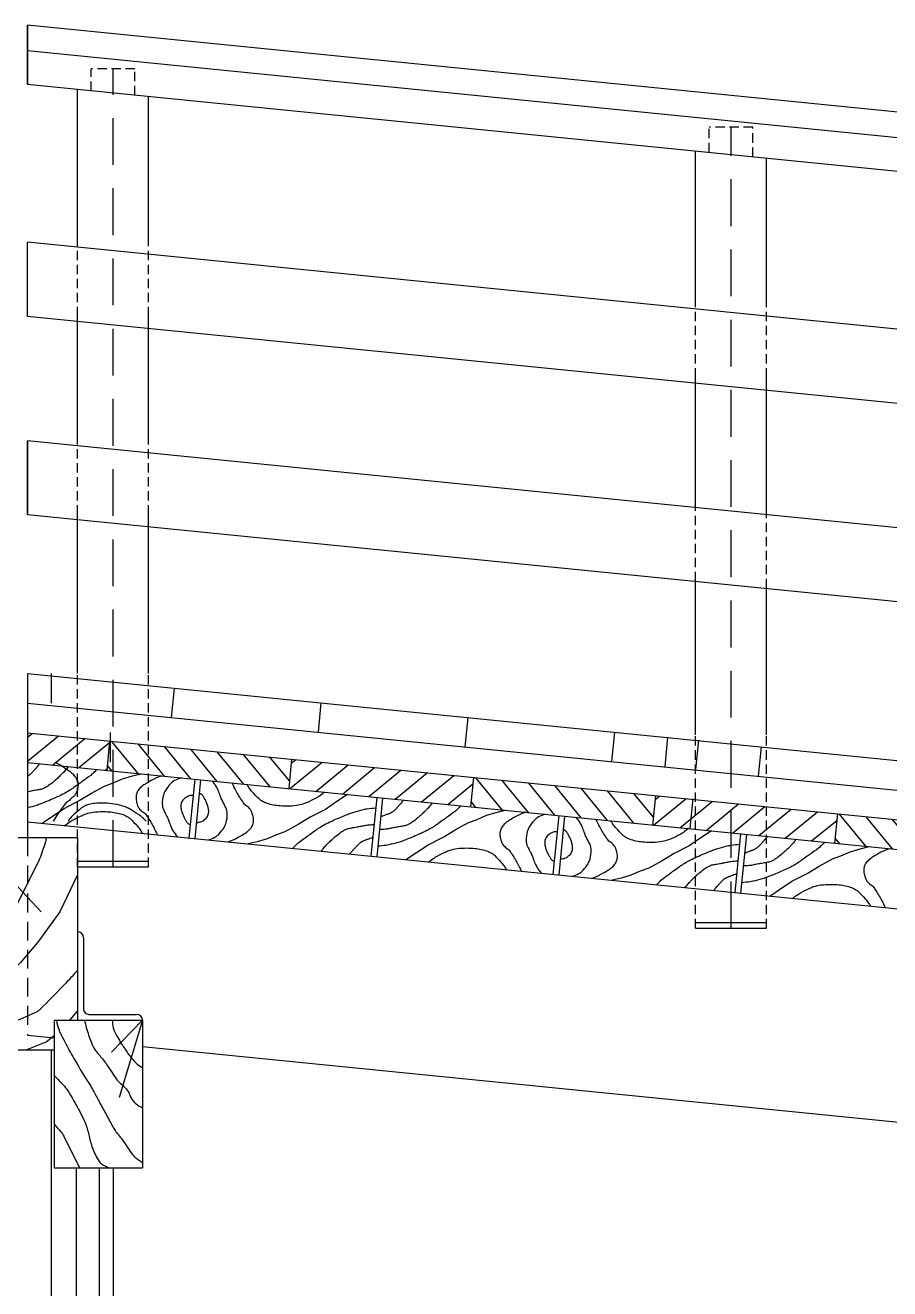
# Model space of a CAD drawing. Header units: metres. Extents: x -50 to 791, y -10 to 584.
# Drawn here: x 232.51 to 261.82, y 386.39 to 429.25 of the extents above; entities that cross this region are included whole.
import ezdxf

# ---------------------------------------------------------------- set-up
doc = ezdxf.new("R2010")
doc.units = ezdxf.units.M
doc.linetypes.add('DASHED2', pattern=[9.525, 6.35, -3.175])
for name, color, linetype in [('ARSIRDOLKEN', 2, 'CONTINUOUS'), ('ARSIRKAYU', 2, 'CONTINUOUS'), ('KAYU', 3, 'CONTINUOUS'), ('PASANGAN', 4, 'CONTINUOUS')]:
    doc.layers.add(name, color=color, linetype=linetype)

msp = doc.modelspace()

# ---------------------------------------------------------------- hatches: boundary and pattern name
at = {"layer": 'ARSIRKAYU'}
h = msp.add_hatch(dxfattribs=at)
h.set_pattern_fill('LINE', color=256, scale=0.2, angle=309.289407, style=0)
h.set_pattern_definition([(309.2894, (206.7493, 316.68906), (0.491463, 0.402106), [])])
h.paths.add_polyline_path([(241.44069, 403.3551), (241.54019, 404.35014), (235.37096, 404.96706), (235.27146, 403.97202)])
h = msp.add_hatch(dxfattribs=at)
h.set_pattern_fill('ANSI31', color=256, scale=0.2, angle=-5.710593, style=0)
h.set_pattern_definition([(39.2894, (206.7493, 316.68906), (-0.402106, 0.491463), [])])
h.paths.add_polyline_path([(241.54019, 404.35014), (241.44069, 403.3551), (247.60992, 402.73818), (247.70942, 403.73322)])
h = msp.add_hatch(dxfattribs=at)
h.set_pattern_fill('LINE', color=256, scale=0.2, angle=309.289407, style=0)
h.set_pattern_definition([(309.2894, (219.08777, 315.4552), (0.491463, 0.402106), [])])
h.paths.add_polyline_path([(253.77915, 402.12126), (253.87865, 403.11629), (247.70942, 403.73322), (247.60992, 402.73818)])
h = msp.add_hatch(dxfattribs=at)
h.set_pattern_fill('ANSI31', color=256, scale=0.2, angle=-5.710593, style=0)
h.set_pattern_definition([(39.2894, (219.08777, 315.4552), (-0.402106, 0.491463), [])])
h.paths.add_polyline_path([(260.04788, 402.49937), (253.87865, 403.11629), (253.77915, 402.12126), (259.94838, 401.50433)])
h = msp.add_hatch(dxfattribs=at)
h.set_pattern_fill('LINE', color=256, scale=0.2, angle=309.289407, style=0)
h.set_pattern_definition([(309.2894, (231.4262, 314.2214), (0.491463, 0.402106), [])])
h.paths.add_polyline_path([(266.11761, 400.88741), (266.21712, 401.88245), (260.04788, 402.49937), (259.94838, 401.50433)])

# ---------------------------------------------------------------- linework, layer by layer
at = {"layer": 'ARSIRDOLKEN'}
for points in [[(233.38338, 394.49866), (233.38338, 330.1926)], [(234.23954, 390.49866), (234.23954, 330.79658)], [(235.01786, 390.49866), (235.01786, 330.66098)]]:
    msp.add_lwpolyline(points, dxfattribs=at)
at = {"layer": 'ARSIRKAYU'}
for p, q in [((232.58486, 405.10485), (232.73822, 405.23034)), ((232.58486, 404.2844), (233.63179, 405.14098)), ((233.43082, 404.15609), (234.52536, 405.05162)), ((234.32439, 404.06673), (235.36617, 404.91909)), ((235.21796, 403.97737), (235.27681, 404.02552))]:
    msp.add_line(p, q, dxfattribs=at)
for points in [[(232.99379, 404.19979, -0.01161999), (232.96057, 404.15181, -0.02259724), (232.94184, 404.12835, -0.0001167), (232.89082, 404.0701, -0.00131603), (232.88628, 404.06494, -0.00003865), (232.87663, 404.05405, -0.00011803), (232.87347, 404.05049, -0.00278947), (232.85188, 404.02642, -0.00082664), (232.77845, 403.94572, -0.00354516), (232.75064, 403.91568, -0.00247807), (232.71034, 403.8732, -0.01526366), (232.68311, 403.84646, -0.01494628), (232.6537, 403.82088, -0.01989144), (232.62965, 403.80275, -0.02032737), (232.60478, 403.78695, -0.00748875), (232.58486, 403.7758, -0.01259555)], [(233.51641, 404.25565, 0.01529104), (233.68645, 404.1693, 0.02451291), (233.78795, 404.10715, 0.01246752), (234.02676, 403.93543, 0.02534201), (234.13759, 403.84227, 0.06664688), (234.23848, 403.71954, 0.07485968), (234.29433, 403.58942, 0.07552434), (234.30663, 403.47307, 0.05857308), (234.28228, 403.32453, 0.04620441), (234.22426, 403.17577, 0.06645098), (234.16171, 403.08373, 0.09848728), (234.03102, 402.98544, -0.10427741), (233.90851, 402.89108, -0.00943251), (233.86647, 402.83992, -0.00277078), (233.72766, 402.66232, -0.01862797), (233.6091, 402.49646, -0.01338785), (233.45926, 402.25565)], [(233.96294, 404.10288, -0.0084359), (233.92108, 404.04257, -0.02050494), (233.90244, 404.01879, -0.00345955), (233.80293, 403.90361, -0.01372292), (233.77685, 403.87545, -0.00926647), (233.6868, 403.78673, -0.00719344), (233.56709, 403.67634, -0.00345858), (233.53839, 403.65098, -0.0014592), (233.46977, 403.59155, -0.02331922), (233.29953, 403.45825, -0.03502911), (233.17656, 403.38326, -0.02658501), (233.09344, 403.3457, -0.04716751), (233.04392, 403.33162, -0.00066527), (232.96469, 403.31709, -0.00073343), (232.89279, 403.30411, -0.00052182), (232.724, 403.27408, 0.00344003), (232.69842, 403.26937, 0.00047676), (232.69416, 403.26855, 0.00002344), (232.60756, 403.25183, 0.0001458), (232.58486, 403.24744, -0.00040552)], [(234.93559, 404.00561, -0.01299745), (234.78955, 403.85738, -0.03309118), (234.72701, 403.80463, -0.00099107), (234.44302, 403.59646, -0.0029776), (234.34795, 403.52793, -0.00165901), (234.15743, 403.39325, -0.00330958), (234.06125, 403.32669, -0.02209331), (233.89066, 403.22102, -0.01839339), (233.67618, 403.11109, -0.00617824), (233.50552, 403.03396, -0.00453293), (233.27072, 402.93383, -0.00397006), (233.07397, 402.85386, -0.00546714), (232.93002, 402.7985, -0.02051703), (232.89361, 402.78662, -0.00239099), (232.58486, 402.70137, -0.02989027)], [(237.13063, 403.78611, 0.01529104), (236.95284, 403.71711, 0.02451291), (236.84567, 403.66537, 0.01246752), (236.59095, 403.51826, 0.02534201), (236.4714, 403.43659, 0.06664688), (236.35881, 403.32451, 0.07485968), (236.29028, 403.20059, 0.07552434), (236.26647, 403.08604, 0.05857308), (236.27592, 402.93582, 0.04620441), (236.31885, 402.78202, 0.06645098), (236.37193, 402.68421, 0.09848728), (236.49219, 402.5734, -0.10427741), (236.6047, 402.46733, -0.00943251), (236.64144, 402.41224, -0.00277078), (236.76189, 402.22171, -0.01862797), (236.86336, 402.04488, -0.01338785), (236.98849, 401.79035)], [(237.80201, 403.71897, 0.06378848), (237.57213, 403.62821, 0.08360884), (237.42394, 403.51074, 0.04554081), (237.26187, 403.29428, 0.07092953), (237.19245, 403.13458, 0.0719735), (237.155, 402.83582, 0.10099542), (237.20212, 402.6254, 0.02574805), (237.28117, 402.47094, -0.03178691), (237.34372, 402.34503, -0.01397566), (237.39167, 402.22122, 0.00974414), (237.45893, 402.0431, 0.04582871), (237.5228, 401.91803, 0.02687995), (237.66123, 401.72307)], [(238.71114, 401.61808, 0.06378848), (238.94101, 401.70884, 0.08360884), (239.0892, 401.82631, 0.04554081), (239.25127, 402.04278, 0.07092953), (239.32069, 402.20247, 0.0719735), (239.35814, 402.50123, 0.10099542), (239.31102, 402.71166, 0.02574805), (239.23197, 402.86611, -0.03178691), (239.16942, 402.99202, -0.01397566), (239.12147, 403.11583, 0.00974414), (239.05421, 403.29395, 0.04582871), (238.99034, 403.41903, 0.02687995), (238.85191, 403.61398)], [(239.38251, 401.55094, 0.01529104), (239.5603, 401.61994, 0.02451291), (239.66747, 401.67168, 0.01246752), (239.92219, 401.81879, 0.02534201), (240.04174, 401.90046, 0.06664688), (240.15433, 402.01254, 0.07485968), (240.22286, 402.13646, 0.07552434), (240.24667, 402.25101, 0.05857308), (240.23722, 402.40123, 0.04620441), (240.19429, 402.55503, 0.06645098), (240.14121, 402.65284, 0.09848728), (240.02095, 402.76365, -0.10427741), (239.90844, 402.86972, -0.00943251), (239.8717, 402.92481, -0.00277078), (239.75125, 403.11535, -0.01862797), (239.64978, 403.29218, -0.01338785), (239.52465, 403.54671)], [(242.65786, 403.23338, -0.01866489), (242.4834, 403.10197, -0.03146831), (242.37257, 403.03472, -0.01274865), (242.07566, 402.88874, -0.02912225), (241.94071, 402.8359, -0.04630017), (241.70324, 402.78218, -0.03309441), (241.36367, 402.7605, -0.02432253), (241.09929, 402.774, -0.0279674), (240.8718, 402.80969, -0.03712219), (240.66262, 402.87113, -0.05137466), (240.52147, 402.94152, -0.05111308), (240.43739, 403.00778, -0.0160685), (240.20111, 403.25187, -0.03809171), (240.0958, 403.38732, -0.01355128), (240.02778, 403.49639)], [(238.20198, 403.12763, 0.07112432), (238.07107, 403.11306, 0.08755616), (237.97345, 403.06858, 0.05624835), (237.85597, 402.96665, 0.0999648), (237.81032, 402.89128, 0.07345015), (237.78454, 402.76321, 0.07659052), (237.79716, 402.63849, 0.02237632), (237.83597, 402.51236, 0.02430531), (237.88237, 402.40007, 0.0233285), (237.93802, 402.29499, 0.02631247), (237.99636, 402.20716, 0.08159293), (238.02681, 402.1777, 0.03921115), (238.10257, 402.13353)], [(238.31116, 402.20942, 0.07112432), (238.44207, 402.22399, 0.08755616), (238.53969, 402.26847, 0.05624835), (238.65717, 402.3704, 0.0999648), (238.70282, 402.44577, 0.07345015), (238.7286, 402.57385, 0.07659052), (238.71598, 402.69856, 0.02237632), (238.67717, 402.82469, 0.02430531), (238.63077, 402.93699, 0.0233285), (238.57512, 403.04206, 0.02631247), (238.51678, 403.12989, 0.08159293), (238.48633, 403.15935, 0.03921115), (238.41057, 403.20352)], [(246.3014, 402.86903, -0.0084359), (246.25954, 402.80872, -0.02050494), (246.24091, 402.78494, -0.00345955), (246.14139, 402.66976, -0.01372292), (246.11532, 402.6416, -0.00926647), (246.02526, 402.55289, -0.00719344), (245.90555, 402.44249, -0.00345858), (245.87685, 402.41713, -0.0014592), (245.80824, 402.3577, -0.02331922), (245.63799, 402.22441, -0.03502911), (245.51502, 402.14942, -0.02658501), (245.43191, 402.11186, -0.04716751), (245.38238, 402.09778, -0.00066527), (245.30315, 402.08324, -0.00073343), (245.23125, 402.07026, -0.00052182), (245.06246, 402.04023, 0.00344003), (245.03688, 402.03552, 0.00047676), (245.03262, 402.03471, 0.00002344), (244.94602, 402.01798, 0.00046672), (244.87337, 402.00388, -0.00040552), (244.78976, 401.98764, -0.02129109), (244.75412, 401.9823, -0.00467079), (244.59071, 401.96648, -0.01987218), (244.57262, 401.96562, -0.00655374), (244.51773, 401.96591)], [(245.33225, 402.96595, -0.01161999), (245.29904, 402.91796, -0.02259724), (245.2803, 402.89451, -0.0001167), (245.22928, 402.83625, -0.00131603), (245.22474, 402.8311, -0.00003865), (245.21509, 402.82021, -0.00011803), (245.21193, 402.81664, -0.00278947), (245.19034, 402.79257, -0.00082664), (245.11691, 402.71187, -0.00354516), (245.0891, 402.68183, -0.00247807), (245.0488, 402.63935, -0.01526366), (245.02157, 402.61261, -0.01494628), (244.99216, 402.58703, -0.01989144), (244.96812, 402.5689, -0.02032737), (244.94324, 402.5531, -0.01028811), (244.91579, 402.53795, -0.01259555), (244.89283, 402.5266, -0.00580916), (244.84618, 402.50567, -0.00911832), (244.81608, 402.49322, -0.00047135), (244.79798, 402.48614, -0.00074451), (244.78651, 402.48168, -0.00176233), (244.77534, 402.47741, -0.0001226), (244.61454, 402.41657, -0.00379495), (244.60403, 402.41268, -0.0009279), (244.56086, 402.3972)], [(233.85528, 402.10367, -0.01866489), (234.02974, 402.23509, -0.03146831), (234.14057, 402.30233, -0.01274865), (234.43748, 402.44831, -0.02912225), (234.57243, 402.50115, -0.04630017), (234.8099, 402.55487, -0.03309441), (235.14947, 402.57655, -0.02432253), (235.41385, 402.56305, -0.0279674), (235.64134, 402.52737, -0.03712219), (235.85052, 402.46592, -0.05137466), (235.99167, 402.39553, -0.05111308), (236.07575, 402.32927, -0.0160685), (236.31203, 402.08519, -0.03809171), (236.41734, 401.94973, -0.01355128), (236.48536, 401.84066)], [(241.57755, 401.33144, -0.01299745), (241.72359, 401.47967, -0.03309118), (241.78613, 401.53242, -0.00099107), (242.07012, 401.74059, -0.0029776), (242.16519, 401.80912, -0.00165901), (242.35571, 401.9438, -0.00330958), (242.45189, 402.01036, -0.02209331), (242.62248, 402.11603, -0.01839339), (242.83696, 402.22596, -0.00617824), (243.00762, 402.30309, -0.00453293), (243.24242, 402.40322, -0.00397006), (243.43917, 402.48319, -0.00546714), (243.58312, 402.53855, -0.02051703), (243.61953, 402.55043, -0.00242136), (243.93221, 402.63675, -0.02989027), (244.10362, 402.67234, -0.018122), (244.39051, 402.70367)], [(247.27405, 402.77176, -0.01299745), (247.12801, 402.62353, -0.03309118), (247.06547, 402.57079, -0.00099107), (246.78148, 402.36262, -0.0029776), (246.68641, 402.29408, -0.00165901), (246.49589, 402.15941, -0.00330958), (246.39971, 402.09285, -0.02209331), (246.22912, 401.98717, -0.01839339), (246.01465, 401.87725, -0.00617824), (245.84398, 401.80011, -0.00453293), (245.60918, 401.69999, -0.00397006), (245.41243, 401.62002, -0.00546714), (245.26849, 401.56465, -0.02051703), (245.23207, 401.55278, -0.00242136), (244.91939, 401.46646, -0.02989027), (244.74798, 401.43086, -0.018122), (244.46109, 401.39954)], [(249.46909, 402.55226, 0.01529104), (249.2913, 402.48326, 0.02451291), (249.18413, 402.43152, 0.01246752), (248.92941, 402.28441, 0.02534201), (248.80986, 402.20274, 0.06664688), (248.69727, 402.09066, 0.07485968), (248.62874, 401.96675, 0.07552434), (248.60493, 401.8522, 0.05857308), (248.61438, 401.70198, 0.04620441), (248.65731, 401.54817, 0.06645098), (248.71039, 401.45037, 0.09848728), (248.83065, 401.33956, -0.10427741), (248.94316, 401.23348, -0.00943251), (248.9799, 401.17839, -0.00277078), (249.10035, 400.98786, -0.01862797), (249.20182, 400.81103, -0.01338785), (249.32695, 400.5565)], [(250.14047, 402.48512, 0.06378848), (249.91059, 402.39436, 0.08360884), (249.7624, 402.27689, 0.04554081), (249.60033, 402.06043, 0.07092953), (249.53091, 401.90073, 0.0719735), (249.49346, 401.60198, 0.10099542), (249.54058, 401.39155, 0.02574805), (249.61963, 401.2371, -0.03178691), (249.68218, 401.11118, -0.01397566), (249.73013, 400.98738, 0.00974414), (249.79739, 400.80925, 0.04582871), (249.86126, 400.68418, 0.02687995), (249.9997, 400.48923)], [(242.5502, 401.23418, -0.0084359), (242.59206, 401.29448, -0.02050494), (242.6107, 401.31827, -0.00345955), (242.71021, 401.43344, -0.01372292), (242.73629, 401.4616, -0.00926647), (242.82634, 401.55032, -0.00719344), (242.94605, 401.66071, -0.00345858), (242.97475, 401.68607, -0.0014592), (243.04337, 401.7455, -0.02331922), (243.21361, 401.8788, -0.03502911), (243.33658, 401.95379, -0.02658501), (243.4197, 401.99135, -0.04716751), (243.46922, 402.00543, -0.00066527), (243.54845, 402.01996, -0.00073343), (243.62035, 402.03294, -0.00052182), (243.78914, 402.06298, 0.00344003), (243.81472, 402.06768, 0.00047676), (243.81898, 402.0685, 0.00002344), (243.90558, 402.08522, 0.00046672), (243.97823, 402.09933, -0.00040552), (244.06185, 402.11557, -0.02129109), (244.09748, 402.1209, -0.00467079), (244.26089, 402.13673, -0.01987218), (244.27898, 402.13759, -0.00655374), (244.33387, 402.13729)], [(251.0496, 400.38424, 0.06378848), (251.27947, 400.475, 0.08360884), (251.42766, 400.59247, 0.04554081), (251.58973, 400.80893, 0.07092953), (251.65915, 400.96863, 0.0719735), (251.6966, 401.26738, 0.10099542), (251.64948, 401.47781, 0.02574805), (251.57043, 401.63226, -0.03178691), (251.50788, 401.75818, -0.01397566), (251.45993, 401.88198, 0.00974414), (251.39267, 402.06011, 0.04582871), (251.3288, 402.18518, 0.02687995), (251.19037, 402.38013)], [(251.72097, 400.3171, 0.01529104), (251.89876, 400.3861, 0.02451291), (252.00593, 400.43784, 0.01246752), (252.26065, 400.58495, 0.02534201), (252.3802, 400.66662, 0.06664688), (252.49279, 400.7787, 0.07485968), (252.56132, 400.90261, 0.07552434), (252.58513, 401.01716, 0.05857308), (252.57568, 401.16738, 0.04620441), (252.53275, 401.32119, 0.06645098), (252.47967, 401.41899, 0.09848728), (252.35941, 401.5298, -0.10427741), (252.2469, 401.63587, -0.00943251), (252.21016, 401.69097, -0.00277078), (252.08971, 401.8815, -0.01862797), (251.98824, 402.05833, -0.01338785), (251.86311, 402.31286)], [(254.99632, 401.99954, -0.01866489), (254.82186, 401.86812, -0.03146831), (254.71103, 401.80087, -0.01274865), (254.41413, 401.6549, -0.02912225), (254.27917, 401.60205, -0.04630017), (254.0417, 401.54833, -0.03309441), (253.70213, 401.52665, -0.02432253), (253.43775, 401.54016, -0.0279674), (253.21026, 401.57584, -0.03712219), (253.00108, 401.63729, -0.05137466), (252.85993, 401.70768, -0.05111308), (252.77585, 401.77393, -0.0160685), (252.53958, 402.01802, -0.03809171), (252.43426, 402.15347, -0.01355128), (252.36624, 402.26255)], [(233.2337, 401.69866, -0.01492144), (233.04683, 401.10974, -0.03178415), (232.93361, 400.84244), (232.47487, 399.92621), (232.01613, 399.00999, -0.06868298), (231.9391, 398.89772, -0.01298023), (231.4427, 398.38009, -0.05120249), (231.16559, 398.15689, -0.03303008), (230.68486, 397.88816)], [(243.51935, 401.13726, -0.01161999), (243.55257, 401.18524, -0.02259724), (243.5713, 401.2087, -0.0001167), (243.62232, 401.26695, -0.00131603), (243.62686, 401.27211, -0.00003865), (243.63651, 401.283, -0.00011803), (243.63967, 401.28656, -0.00278947), (243.66126, 401.31063, -0.00082664), (243.73469, 401.39134, -0.00354516), (243.7625, 401.42137, -0.00247807), (243.8028, 401.46386, -0.01526366), (243.83004, 401.49059, -0.01494628), (243.85944, 401.51617, -0.01989144), (243.88349, 401.5343, -0.02032737), (243.90836, 401.5501, -0.01028811), (243.93581, 401.56526, -0.01259555), (243.95878, 401.5766, -0.00580916), (244.00542, 401.59754, -0.00911832), (244.03552, 401.60999, -0.00047135), (244.05362, 401.61707, -0.00074451), (244.06509, 401.62152, -0.00176233), (244.07626, 401.6258, -0.0001226), (244.23706, 401.68664, -0.00379495), (244.24758, 401.69052, -0.0009279), (244.29074, 401.70601)], [(250.54044, 401.89378, 0.07112432), (250.40953, 401.87921, 0.08755616), (250.31191, 401.83473, 0.05624835), (250.19443, 401.73281, 0.0999648), (250.14878, 401.65744, 0.07345015), (250.123, 401.52936, 0.07659052), (250.13562, 401.40465, 0.02237632), (250.17443, 401.27852, 0.02430531), (250.22083, 401.16622, 0.0233285), (250.27648, 401.06114, 0.02631247), (250.33483, 400.97331, 0.08159293), (250.36527, 400.94386, 0.03921115), (250.44103, 400.89969)], [(250.64962, 400.97557, 0.07112432), (250.78053, 400.99015, 0.08755616), (250.87815, 401.03463, 0.05624835), (250.99563, 401.13655, 0.0999648), (251.04128, 401.21192, 0.07345015), (251.06707, 401.34, 0.07659052), (251.05444, 401.46471, 0.02237632), (251.01563, 401.59084, 0.02430531), (250.96923, 401.70314, 0.0233285), (250.91358, 401.80822, 0.02631247), (250.85524, 401.89604, 0.08159293), (250.8248, 401.9255, 0.03921115), (250.74903, 401.96967)], [(258.63986, 401.63518, -0.0084359), (258.598, 401.57488, -0.02050494), (258.57937, 401.55109, -0.00345955), (258.47985, 401.43592, -0.01372292), (258.45378, 401.40776, -0.00926647), (258.36372, 401.31904, -0.00719344), (258.24401, 401.20865, -0.00345858), (258.21531, 401.18329, -0.0014592), (258.1467, 401.12385, -0.02331922), (257.97646, 400.99056, -0.03502911), (257.85348, 400.91557, -0.02658501), (257.77037, 400.87801, -0.04716751), (257.72084, 400.86393, -0.00066527), (257.64162, 400.8494, -0.00073343), (257.56971, 400.83642, -0.00052182), (257.40092, 400.80638, 0.00344003), (257.37534, 400.80168, 0.00047676), (257.37108, 400.80086, 0.00002344), (257.28448, 400.78413, 0.00046672), (257.21183, 400.77003, -0.00040552), (257.12822, 400.75379, -0.02129109), (257.09258, 400.74846, -0.00467079), (256.92918, 400.73263, -0.01987218), (256.91109, 400.73177, -0.00655374), (256.85619, 400.73206)], [(257.67071, 401.7321, -0.01161999), (257.6375, 401.68412, -0.02259724), (257.61876, 401.66066, -0.0001167), (257.56774, 401.60241, -0.00131603), (257.5632, 401.59725, -0.00003865), (257.55355, 401.58636, -0.00011803), (257.55039, 401.5828, -0.00278947), (257.5288, 401.55872, -0.00082664), (257.45537, 401.47802, -0.00354516), (257.42756, 401.44799, -0.00247807), (257.38726, 401.4055, -0.01526366), (257.36003, 401.37877, -0.01494628), (257.33062, 401.35319, -0.01989144), (257.30658, 401.33505, -0.02032737), (257.2817, 401.31926, -0.01028811), (257.25425, 401.3041, -0.01259555), (257.23129, 401.29276, -0.00580916), (257.18464, 401.27182, -0.00911832), (257.15454, 401.25937, -0.00047135), (257.13644, 401.25229, -0.00074451), (257.12497, 401.24783, -0.00176233), (257.1138, 401.24356, -0.0001226), (256.953, 401.18272, -0.00379495), (256.94249, 401.17884, -0.0009279), (256.89932, 401.16335)], [(246.19374, 400.86982, -0.01866489), (246.3682, 401.00124, -0.03146831), (246.47903, 401.06849, -0.01274865), (246.77594, 401.21446, -0.02912225), (246.91089, 401.26731, -0.04630017), (247.14836, 401.32102, -0.03309441), (247.48793, 401.34271, -0.02432253), (247.75231, 401.3292, -0.0279674), (247.97981, 401.29352, -0.03712219), (248.18898, 401.23207, -0.05137466), (248.33013, 401.16168, -0.05111308), (248.41421, 401.09543, -0.0160685), (248.65049, 400.85134, -0.03809171), (248.7558, 400.71589, -0.01355128), (248.82382, 400.60681)], [(253.91601, 400.09759, -0.01299745), (254.06205, 400.24583, -0.03309118), (254.12459, 400.29857, -0.00099107), (254.40858, 400.50674, -0.0029776), (254.50365, 400.57528, -0.00165901), (254.69418, 400.70995, -0.00330958), (254.79035, 400.77651, -0.02209331), (254.96094, 400.88219, -0.01839339), (255.17542, 400.99211, -0.00617824), (255.34608, 401.06925, -0.00453293), (255.58089, 401.16937, -0.00397006), (255.77763, 401.24934, -0.00546714), (255.92158, 401.30471, -0.02051703), (255.95799, 401.31658, -0.00242136), (256.27067, 401.4029, -0.02989027), (256.44208, 401.4385, -0.018122), (256.72897, 401.46982)], [(259.61252, 401.53792, -0.01299745), (259.46647, 401.38969, -0.03309118), (259.40393, 401.33694, -0.00099107), (259.11994, 401.12877, -0.0029776), (259.02487, 401.06024, -0.00165901), (258.83435, 400.92556, -0.00330958), (258.73818, 400.859, -0.02209331), (258.56758, 400.75333, -0.01839339), (258.35311, 400.6434, -0.00617824), (258.18244, 400.56627, -0.00453293), (257.94764, 400.46614, -0.00397006), (257.75089, 400.38617, -0.00546714), (257.60695, 400.33081, -0.02051703), (257.57054, 400.31893, -0.00242136), (257.25785, 400.23261, -0.02989027), (257.08644, 400.19702, -0.018122), (256.79955, 400.16569)], [(261.80756, 401.31841, 0.01529104), (261.62976, 401.24942, 0.02451291), (261.52259, 401.19768, 0.01246752), (261.26787, 401.05057, 0.02534201), (261.14832, 400.9689, 0.06664688), (261.03573, 400.85682, 0.07485968), (260.9672, 400.7329, 0.07552434), (260.94339, 400.61835, 0.05857308), (260.95284, 400.46813, 0.04620441), (260.99577, 400.31433, 0.06645098), (261.04885, 400.21652, 0.09848728), (261.16911, 400.10571, -0.10427741), (261.28162, 399.99964, -0.00943251), (261.31836, 399.94455, -0.00277078), (261.43881, 399.75401, -0.01862797), (261.54028, 399.57718, -0.01338785), (261.66541, 399.32265)], [(254.88866, 400.00033, -0.0084359), (254.93052, 400.06064, -0.02050494), (254.94916, 400.08442, -0.00345955), (255.04867, 400.1996, -0.01372292), (255.07475, 400.22776, -0.00926647), (255.16481, 400.31647, -0.00719344), (255.28451, 400.42687, -0.00345858), (255.31321, 400.45223, -0.0014592), (255.38183, 400.51166, -0.02331922), (255.55207, 400.64495, -0.03502911), (255.67504, 400.71994, -0.02658501), (255.75816, 400.7575, -0.04716751), (255.80768, 400.77158, -0.00066527), (255.88691, 400.78611, -0.00073343), (255.95881, 400.79909, -0.00052182), (256.1276, 400.82913, 0.00344003), (256.15318, 400.83383, 0.00047676), (256.15744, 400.83465, 0.00002344), (256.24405, 400.85138, 0.00046672), (256.3167, 400.86548, -0.00040552), (256.40031, 400.88172, -0.02129109), (256.43594, 400.88705, -0.00467079), (256.59935, 400.90288, -0.01987218), (256.61744, 400.90374, -0.00655374), (256.67233, 400.90345)], [(255.85781, 399.90341, -0.01161999), (255.89103, 399.95139, -0.02259724), (255.90976, 399.97485, -0.0001167), (255.96079, 400.03311, -0.00131603), (255.96533, 400.03826, -0.00003865), (255.97497, 400.04915, -0.00011803), (255.97813, 400.05272, -0.00278947), (255.99972, 400.07679, -0.00082664), (256.07315, 400.15749, -0.00354516), (256.10096, 400.18752, -0.00247807), (256.14126, 400.23001, -0.01526366), (256.1685, 400.25675, -0.01494628), (256.1979, 400.28233, -0.01989144), (256.22195, 400.30046, -0.02032737), (256.24683, 400.31626, -0.01028811), (256.27427, 400.33141, -0.01259555), (256.29724, 400.34275, -0.00580916), (256.34388, 400.36369, -0.00911832), (256.37398, 400.37614, -0.00047135), (256.39208, 400.38322, -0.00074451), (256.40355, 400.38768, -0.00176233), (256.41472, 400.39195, -0.0001226), (256.57552, 400.45279, -0.00379495), (256.58604, 400.45668, -0.0009279), (256.6292, 400.47216)], [(258.5322, 399.63597, -0.01866489), (258.70666, 399.76739, -0.03146831), (258.81749, 399.83464, -0.01274865), (259.1144, 399.98061, -0.02912225), (259.24935, 400.03346, -0.04630017), (259.48682, 400.08718, -0.03309441), (259.82639, 400.10886, -0.02432253), (260.09078, 400.09536, -0.0279674), (260.31827, 400.05967, -0.03712219), (260.52744, 399.99823, -0.05137466), (260.66859, 399.92784, -0.05111308), (260.75267, 399.86158, -0.0160685), (260.98895, 399.61749, -0.03809171), (261.09426, 399.48204, -0.01355128), (261.16228, 399.37297)], [(234.28486, 397.19931, -0.00425294), (233.9812, 396.86146, -0.00706151), (233.79375, 396.66217, -0.00429533), (233.01783, 395.87389, -0.04329055), (232.93361, 395.80321, -0.0499791), (232.83655, 395.74869, -0.00623267), (232.01613, 395.40236, -0.00966168), (231.81965, 395.32668, -0.00573436), (231.48486, 395.20944)], [(233.56351, 395.49866, 0.01535591), (233.65364, 395.17065, 0.04333526), (233.69904, 395.05878, 0.0046021), (234.00232, 394.47811, 0.00945817), (234.15778, 394.19982, 0.00878955), (234.60152, 393.46941, -0.01560384), (234.84589, 393.05454, -0.00298309), (235.02581, 392.72136, 0.00241825), (235.24729, 392.31011, 0.00220926), (235.4611, 391.92175, 0.00668746), (235.534, 391.79473, 0.03978408), (235.63643, 391.64941, -0.01787202), (235.87806, 391.33662, -0.01348866), (235.96641, 391.20609, 0.00832032), (236.10743, 390.99303, 0.06895933), (236.22811, 390.86061, 0.03915716), (236.48486, 390.67894)], [(234.52073, 395.49866, 0.01322461), (234.57571, 395.2515, 0.02367828), (234.61652, 395.11604, 0.01024592), (234.79367, 394.6461, 0.04474563), (234.84589, 394.5434, 0.04217686), (235.00124, 394.33654, -0.02762138), (235.24729, 394.02803, -0.01705667), (235.44188, 393.73351, 0.02258193), (235.59135, 393.51265, 0.06540024), (235.74086, 393.35868, -0.0515843), (235.9354, 393.16907, -0.07612534), (236.03644, 393.00173, 0.05569723), (236.16477, 392.76822, 0.0786996), (236.27048, 392.6594, 0.0473443), (236.48486, 392.52848)], [(235.45737, 395.49866, 0.03686314), (235.48981, 395.23835, 0.07467363), (235.534, 395.11604, 0.00598408), (235.67984, 394.85395, 0.01108283), (235.76337, 394.71519, 0.00614223), (235.86357, 394.56104, 0.0049254), (235.99274, 394.37161, 0.04446619), (236.26095, 394.05138, 0.07931323), (236.45148, 393.9135, 0.02202567), (236.45774, 393.91067, 0.00519107), (236.48486, 393.90017)], [(233.48486, 393.62621, -0.02236231), (233.83436, 393.26158, -0.04409904), (233.98575, 393.05454, -0.01454675), (234.40805, 392.30684, -0.03357692), (234.55918, 391.96652, -0.0359405), (234.67354, 391.56723, 0.03566703), (234.78855, 391.16483, 0.02863354), (234.88539, 390.94015, 0.02609348), (235.01792, 390.70671, 0.11612666), (235.12151, 390.60606, 0.06239547), (235.36515, 390.49866)], [(233.48486, 391.96988, -0.02758953), (233.71856, 391.71299, -0.05475344), (233.81373, 391.56567), (234.0431, 391.10756, 0.00000097), (234.16473, 390.86462, 0.00000064), (234.34796, 390.49866)]]:
    msp.add_lwpolyline(points, format="xyb", dxfattribs=at)
for points in [[(233.07905, 402.18129), (233.43754, 402.42104), (233.8274, 402.68456), (234.33843, 402.94806), (234.75109, 403.19721), (235.19974, 403.44275), (235.48885, 403.54694), (235.80554, 403.68468), (236.14264, 403.78407), (236.44345, 403.85483)], [(243.43409, 403.15576), (243.0756, 402.91602), (242.68574, 402.65249), (242.17471, 402.38899), (241.76205, 402.13984), (241.3134, 401.8943), (241.02429, 401.79011), (240.7076, 401.65237), (240.3705, 401.55298), (240.06969, 401.48223)], [(245.41752, 400.94744), (245.776, 401.18719), (246.16586, 401.45071), (246.67689, 401.71422), (247.08955, 401.96336), (247.5382, 402.2089), (247.82731, 402.3131), (248.144, 402.45083), (248.4811, 402.55023), (248.78191, 402.62098)], [(230.68486, 401.69866), (233.0483, 399.18178)], [(234.28486, 401.69866), (234.28486, 395.49866)], [(255.77255, 401.92192), (255.41406, 401.68217), (255.0242, 401.41865), (254.51317, 401.15514), (254.10051, 400.906), (253.65187, 400.66045), (253.36276, 400.55626), (253.04606, 400.41853), (252.70896, 400.31913), (252.40815, 400.24838)], [(257.75598, 399.7136), (258.11446, 399.95334), (258.50433, 400.21687), (259.01535, 400.48037), (259.42801, 400.72952), (259.87666, 400.97506), (260.16577, 401.07925), (260.48247, 401.21699), (260.81956, 401.31638), (261.12037, 401.38713)], [(234.28486, 400.4273), (233.67906, 399.18178), (232.93361, 398.15103), (232.36018, 397.46386), (231.72942, 396.83396), (231.09865, 396.31858), (230.68486, 396.12575)], [(234.01778, 395.49866), (234.28486, 395.80748)], [(236.48486, 395.49866), (235.43582, 394.41992)], [(236.48486, 395.49866), (235.69722, 392.87539)], [(232.53489, 394.49866), (233.22032, 394.77246), (233.48486, 394.97792)]]:
    msp.add_lwpolyline(points, dxfattribs=at)
for centre, radius, start, end in [((235.03715, 401.39392), 1.47023, 96.407985, 104.911859), ((235.10297, 400.80782), 2.06001, 90, 96.407985), ((235.10297, 400.14519), 2.72265, 84.426785, 90), ((235.11749, 400.29393), 2.5732, 76.844872, 84.426785), ((234.91721, 401.64447), 1.12772, 132.062102, 140.787861), ((237.70351, 398.55671), 5.28678, 128.379791, 132.062102), ((234.74703, 402.28956), 0.52495, 116.675722, 128.379791), ((234.85685, 402.07098), 0.76957, 104.911859, 116.675722), ((235.40329, 401.51674), 1.31743, 66.241227, 76.844872), ((235.43237, 401.58282), 1.24523, 59.568784, 66.241227), ((232.7764, 397.06147), 6.48897, 56.647168, 59.568784), ((235.77721, 401.6206), 1.03091, 49.437542, 56.647168), ((235.88118, 400.85793), 2.37187, 140.787861, 143.893394), ((234.54451, 400.18047), 2.92656, 45.16036, 49.437542), ((234.28486, 398.29866), 0.2, 0, 90), ((234.67349, 395.8873), 0.18873, 178.214689, 271.785311), ((236.28486, 395.49866), 0.2, 0, 90)]:
    msp.add_arc(centre, radius, start, end, dxfattribs=at)
at = {"layer": 'KAYU'}
for points in [[(327.11339, 419.79484), (232.58486, 429.24769)], [(232.58486, 429.24769), (232.58486, 427.24769)], [(327.11339, 418.9254), (232.58486, 428.37825)], [(327.11339, 417.78486), (232.58486, 427.23771)], [(234.28486, 421.87934), (234.28486, 427.06771)], [(236.68486, 421.87934), (236.68486, 426.82771)], [(255.23872, 419.80361), (255.23872, 424.98364)], [(257.63872, 419.80361), (257.63872, 424.74364)], [(327.11339, 412.43272), (232.58486, 421.88558)], [(327.11339, 409.92025), (232.58486, 419.37311)], [(234.28486, 415.1517), (234.28486, 419.37934)], [(236.68486, 415.1517), (236.68486, 419.37934)], [(255.23872, 413.07597), (255.23872, 417.30361)], [(257.63872, 412.66387), (257.63872, 417.30361)], [(327.11339, 405.70508), (232.58486, 415.15794)], [(232.58486, 415.1517), (232.58486, 412.6517)], [(327.11339, 403.19261), (232.58486, 412.64547)], [(234.28486, 407.25565), (234.28486, 412.6517)], [(236.68486, 407.25565), (236.68486, 412.6517)], [(255.23872, 405.17991), (255.23872, 410.3914)], [(257.63872, 405.17991), (257.63872, 410.1514)], [(232.58486, 407.25565), (232.58486, 401.69866)], [(232.58486, 407.25565), (327.11339, 397.80279)], [(233.38486, 407.25565), (233.38486, 406.25565)], [(237.56004, 406.75813), (237.46054, 405.76309)], [(232.58486, 406.25066), (327.01389, 396.80776)], [(242.53523, 406.26061), (242.43573, 405.26557)], [(247.51042, 405.76309), (247.41091, 404.76805)], [(232.58486, 405.24567), (324.18486, 396.08567)], [(235.38486, 405.25565), (235.38486, 404.25565)], [(252.4856, 405.26557), (252.3861, 404.27054)], [(254.28872, 405.09658), (254.18922, 404.10154)], [(255.33782, 405.00049), (255.23832, 404.00545)], [(235.37096, 404.96706), (235.27146, 403.97202)], [(257.46079, 404.76805), (257.36128, 403.77302)], [(232.58486, 404.24068), (324.18486, 395.08068)], [(241.54019, 404.35014), (241.44069, 403.3551)], [(247.70942, 403.73322), (247.60992, 402.73818)], [(238.25657, 403.67351), (238.05756, 401.68344)], [(238.45558, 403.65361), (238.25657, 401.66354)], [(244.4258, 403.05659), (244.22679, 401.06652)], [(244.62481, 403.03669), (244.4258, 401.04662)], [(253.87865, 403.11629), (253.77915, 402.12126)], [(255.13882, 403.01041), (255.03931, 402.01537)], [(250.59503, 402.43967), (250.39602, 400.44959)], [(250.79404, 402.41977), (250.59503, 400.42969)], [(260.04788, 402.49937), (259.94838, 401.50433)], [(232.58486, 402.23071), (324.18486, 393.07071)], [(230.68486, 401.69866), (234.28486, 401.69866)], [(256.76426, 401.82274), (256.56525, 399.83267)], [(256.96327, 401.80284), (256.76426, 399.81277)], [(234.28486, 400.8952), (236.68486, 400.8952)], [(234.28486, 400.69866), (236.68486, 400.69866)], [(255.23872, 398.81946), (257.63872, 398.81946)], [(255.23872, 398.62293), (257.63872, 398.62293)], [(234.48486, 398.29866), (234.48486, 395.88142)], [(234.66761, 395.69866), (236.28486, 395.69866)], [(233.48486, 395.49866), (236.48486, 395.49866)], [(233.48486, 395.49866), (233.48486, 390.49866)], [(236.48486, 395.49866), (236.48486, 390.49866)], [(232.58486, 394.9948), (233.48486, 394.9048)], [(231.48486, 394.49866), (233.48486, 394.49866)], [(236.48486, 394.6048), (318.38949, 386.41434)], [(233.48486, 390.49866), (236.48486, 390.49866)], [(235.48486, 390.49866), (235.48486, 330.1926)]]:
    msp.add_lwpolyline(points, dxfattribs=at)
at = {"layer": 'KAYU', "linetype": 'DASHED2', "ltscale": 0.05}
for points in [[(236.22302, 427.76993), (234.74669, 427.76993)], [(257.17688, 425.7887), (255.70055, 425.7887)], [(234.28486, 419.37934), (234.28486, 421.87934)], [(255.23872, 417.30361), (255.23872, 419.80361)], [(234.28486, 412.6517), (234.28486, 415.1517)], [(236.68486, 412.6517), (236.68486, 415.1517)], [(255.23872, 410.3914), (255.23872, 413.07597)], [(257.63872, 410.1514), (257.63872, 412.66387)], [(234.28486, 400.69866), (234.28486, 407.25565)], [(236.68486, 400.69866), (236.68486, 407.25565)], [(255.23872, 398.62293), (255.23872, 405.17991)], [(257.63872, 398.62293), (257.63872, 405.17991)]]:
    msp.add_lwpolyline(points, dxfattribs=at)
at = {"layer": 'KAYU', "linetype": 'DASHED2', "ltscale": 0.05, "flags": 128}
for points in [[(234.74669, 427.02153), (234.74669, 427.76993)], [(236.22302, 426.8739), (236.22302, 427.76993)], [(255.70055, 424.93746), (255.70055, 425.7887)], [(257.17688, 424.7887), (257.17688, 425.7887)], [(236.68486, 419.37934), (236.68486, 421.87934)], [(257.63872, 417.30361), (257.63872, 419.80361)]]:
    msp.add_lwpolyline(points, dxfattribs=at)
at = {"layer": 'KAYU', "linetype": 'DASHED2', "ltscale": 0.25, "flags": 128}
for points in [[(235.48486, 400.69866), (235.48486, 427.76993)], [(256.43872, 398.62293), (256.43872, 425.7887)]]:
    msp.add_lwpolyline(points, dxfattribs=at)
at = {"layer": 'KAYU', "linetype": 'DASHED2', "ltscale": 0.1}
msp.add_lwpolyline([(232.58486, 401.69866), (232.58486, 394.9948)], dxfattribs=at)
at = {"layer": 'PASANGAN'}
for points in [[(232.58486, 427.23771), (232.58486, 429.24769)], [(232.58486, 419.37311), (232.58486, 421.88558)], [(232.58486, 412.64547), (232.58486, 415.15794)]]:
    msp.add_lwpolyline(points, dxfattribs=at)

doc.saveas('drawing.dxf')
